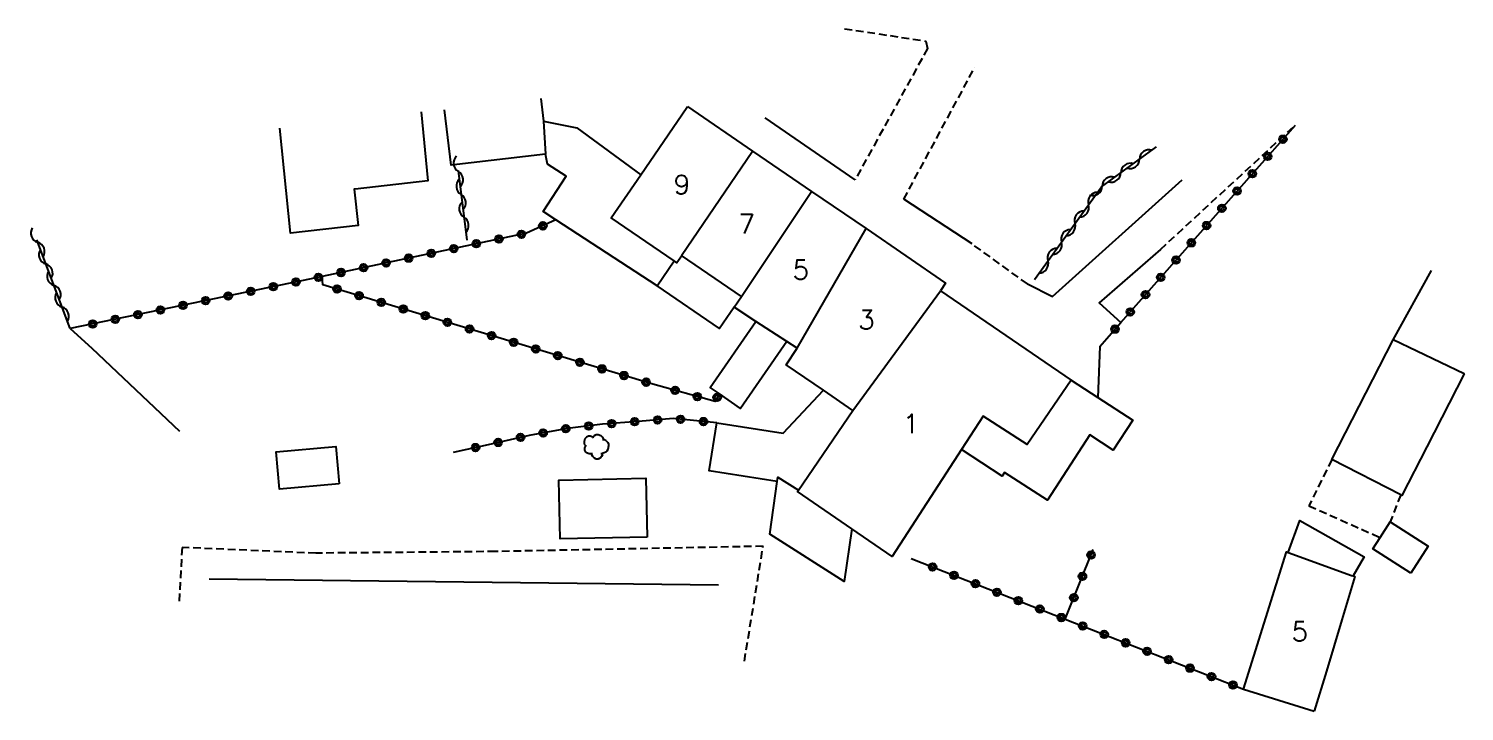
# Model space of a CAD drawing. Header units: millimetres. Extents: x 134000 to 134761, y 131146 to 132000.
# Drawn here: x 134485.1 to 134578.5, y 131384.6 to 131429.1 of the extents above; entities that cross this region are included whole.
import ezdxf
from ezdxf.enums import TextEntityAlignment as Align

# ---------------------------------------------------------------- set-up
doc = ezdxf.new("R2010")
doc.units = ezdxf.units.MM
doc.linetypes.add('DASHED', pattern=[0.75, 0.5, -0.25])
doc.layers.get('0').update_dxf_attribs({"linetype": 'CONTINUOUS'})
for name, color, linetype in [('W0017', 7, 'CONTINUOUS'), ('W0101', 7, 'CONTINUOUS'), ('W0104', 1, 'CONTINUOUS'), ('W0112', 1, 'DASHED'), ('W0300', 7, 'CONTINUOUS'), ('W0310', 3, 'CONTINUOUS'), ('W0323', 7, 'CONTINUOUS'), ('W0991', 7, 'CONTINUOUS'), ('W1102', 7, 'CONTINUOUS')]:
    doc.layers.add(name, color=color, linetype=linetype)
doc.styles.get("Standard").update_dxf_attribs({"font": 'romans.shx', "width": 0.85})

# ---------------------------------------------------------------- blocks, each defined once
blk = doc.blocks.new('T300')
for p, q in [((-0.8, 0.514), (-0.857, 0.343)), ((-0.857, 0.343), (-0.857, 0.171)), ((-0.857, 0.171), (-0.743, 0.057)), ((-0.686, 0.629), (-0.8, 0.514)), ((-0.8, -0.057), (-0.743, 0.057)), ((-0.743, 0.057), (-0.686, 0.114)), ((-0.571, 0.686), (-0.686, 0.629)), ((-0.457, 0.686), (-0.571, 0.686)), ((-0.286, 0.629), (-0.457, 0.686)), ((-0.286, 0.629), (-0.171, 0.743)), ((-0.229, 0.571), (-0.286, 0.629)), ((-0.171, 0.743), (-0.057, 0.8)), ((-0.057, 0.8), (0.057, 0.8)), ((0.057, 0.8), (0.229, 0.743)), ((0.229, 0.743), (0.343, 0.629)), ((0.343, 0.629), (0.4, 0.514)), ((0.457, 0.457), (0.343, 0.457)), ((0.4, 0.514), (0.4, 0.457)), ((0.571, 0.4), (0.457, 0.457)), ((0.571, 0.4), (0.686, 0.286)), ((0.686, 0.286), (0.743, 0.171)), ((0.743, 0.057), (0.686, -0.171)), ((0.743, 0.171), (0.743, 0.057)), ((-0.8, -0.171), (-0.8, -0.057)), ((-0.8, -0.229), (-0.8, -0.171)), ((-0.743, -0.343), (-0.8, -0.229)), ((-0.686, -0.4), (-0.743, -0.343)), ((-0.514, -0.457), (-0.686, -0.4)), ((-0.4, -0.457), (-0.514, -0.457)), ((-0.4, -0.457), (-0.343, -0.457)), ((-0.343, -0.457), (-0.343, -0.4)), ((-0.343, -0.514), (-0.343, -0.457)), ((-0.286, -0.629), (-0.343, -0.514)), ((-0.171, -0.743), (-0.286, -0.629)), ((-0.057, -0.8), (-0.171, -0.743)), ((0.057, -0.8), (-0.057, -0.8)), ((0.171, -0.743), (0.057, -0.8)), ((0.229, -0.686), (0.171, -0.743)), ((0.286, -0.457), (0.229, -0.457)), ((0.286, -0.629), (0.229, -0.686)), ((0.457, -0.4), (0.286, -0.457)), ((0.343, -0.514), (0.286, -0.629)), ((0.343, -0.514), (0.343, -0.457)), ((0.571, -0.343), (0.457, -0.4)), ((0.629, -0.286), (0.571, -0.343)), ((0.686, -0.171), (0.629, -0.286))]:
    blk.add_line(p, q)
blk = doc.blocks.new('t323o')
at = {"color": 0, "linetype": 'Continuous'}
for radius in [0.25, 0.15]:
    blk.add_circle((0, 0), radius, dxfattribs=at)
blk = doc.blocks.new('t310o')
at = {"color": 0, "linetype": 'Continuous'}
for centre, start, end in [((-0.5, 0.375), 216.8699, 323.1304), ((0.5, -0.375), 36.8699, 143.1303)]:
    blk.add_arc(centre, 0.625, start, end, dxfattribs=at)

msp = doc.modelspace()

# ---------------------------------------------------------------- linework, layer by layer
at = {"layer": 'W0017'}
for points in [[(134538.843, 131419.232), (134532.993, 131423.266)], [(134550.057, 131412.452), (134551.675, 131411.637), (134560.119, 131419.238)], [(134546.449, 131415.059), (134542.006, 131417.964)], [(134558.709, 131414.703), (134554.712, 131411.231), (134556.134, 131409.944)], [(134487.771, 131409.545), (134489.175, 131408.271), (134494.89, 131402.87)], [(134554.757, 131408.386), (134554.636, 131405.066)]]:
    msp.add_lwpolyline(points, dxfattribs=at)
at = {"layer": 'W0101'}
for points in [[(134510.603, 131423.658), (134511.055, 131419.159), (134506.313, 131418.623), (134506.248, 131418.616), (134506.515, 131416.251), (134502.104, 131415.753), (134501.419, 131422.588)], [(134527.563, 131414.291), (134527.246, 131413.828), (134527.07, 131413.948), (134522.976, 131416.751), (134524.895, 131419.553), (134527.902, 131423.946), (134527.939, 131424.003)], [(134527.939, 131424.003), (134532.174, 131421.103)], [(134532.174, 131421.103), (134532.239, 131421.059), (134536.017, 131418.473)], [(134536.017, 131418.473), (134539.555, 131416.051)], [(134539.555, 131416.051), (134544.73, 131412.508), (134544.406, 131412.007)], [(134531.449, 131411.631), (134527.558, 131414.295), (134527.563, 131414.291)], [(134578.477, 131406.609), (134578.477, 131406.609), (134573.855, 131408.825), (134576.337, 131413.324)], [(134535.075, 131408.275), (134534.392, 131408.717), (134532.382, 131410.016), (134530.969, 131410.93), (134531.449, 131411.631)], [(134544.406, 131412.007), (134552.903, 131406.19), (134550.038, 131402.006), (134547.175, 131403.857), (134545.76, 131401.668), (134541.264, 131394.715), (134538.627, 131396.52), (134535.094, 131398.939), (134535.16, 131399.036), (134538.702, 131404.21)], [(134538.702, 131404.21), (134536.777, 131405.528), (134534.366, 131407.178), (134535.075, 131408.275)], [(134564.112, 131386.081), (134566.902, 131395.025), (134567.024, 131394.981), (134571.149, 131393.482), (134571.25, 131393.446), (134571.348, 131393.41), (134570.502, 131390.589), (134569.502, 131387.255), (134568.717, 131384.639)]]:
    msp.add_lwpolyline(points, dxfattribs=at)
at = {"layer": 'W0104'}
for points in [[(134518.396, 131424.53), (134518.561, 131423.054), (134518.691, 131420.907), (134512.567, 131420.189), (134512.135, 131423.781)], [(134518.561, 131423.054), (134520.733, 131422.613), (134524.895, 131419.553)], [(134525.963, 131412.338), (134519.375, 131416.615), (134518.541, 131417.157), (134520.04, 131419.466), (134518.829, 131420.252), (134518.697, 131420.907)], [(134530.969, 131410.93), (134530.018, 131409.548), (134525.963, 131412.338), (134527.07, 131413.948)], [(134534.392, 131408.717), (134531.379, 131404.356), (134529.992, 131405.314), (134529.411, 131405.715), (134532.382, 131410.016)], [(134578.477, 131406.609), (134576.038, 131401.851), (134574.419, 131398.692), (134574.34, 131398.732), (134569.859, 131401.029), (134573.855, 131408.825)], [(134552.903, 131406.19), (134554.636, 131405.066), (134556.904, 131403.596), (134555.636, 131401.64), (134554.112, 131402.628), (134551.353, 131398.372), (134548.559, 131400.183), (134548.409, 131399.951), (134545.76, 131401.668)], [(134533.783, 131399.592), (134529.352, 131400.281), (134529.839, 131403.415), (134534.166, 131402.742), (134536.777, 131405.528)], [(134538.627, 131396.52), (134538.132, 131393.092), (134533.289, 131396.175), (134533.783, 131399.592), (134533.825, 131399.886), (134535.16, 131399.036)], [(134567.024, 131394.981), (134567.785, 131397.06), (134571.957, 131394.692), (134571.25, 131393.446)]]:
    msp.add_lwpolyline(points, dxfattribs=at)
for points in [[(134505.269, 131399.435), (134501.393, 131399.095), (134501.179, 131401.536), (134505.055, 131401.876)], [(134525.316, 131395.969), (134519.647, 131395.854), (134519.569, 131399.687), (134525.238, 131399.802)], [(134575.01, 131393.639), (134572.536, 131395.218), (134573.003, 131395.949), (134573.653, 131396.967), (134576.127, 131395.388)]]:
    msp.add_lwpolyline(points, close=True, dxfattribs=at)
at = {"layer": 'W0112'}
for points in [[(134538.159, 131429.064), (134543.455, 131428.261), (134543.56, 131427.777), (134538.843, 131419.232)], [(134542.006, 131417.964), (134546.615, 131426.52), (134546.615, 131426.52), (134546.615, 131426.52), (134546.615, 131426.52)], [(134558.709, 131414.703), (134567.49, 131422.794)], [(134550.057, 131412.452), (134546.449, 131415.059)], [(134569.859, 131401.029), (134568.366, 131398.011), (134573.003, 131395.949)], [(134574.34, 131398.732), (134573.653, 131396.967)], [(134531.642, 131387.905), (134532.858, 131395.378), (134515.434, 131395.035), (134503.767, 131394.931), (134495.053, 131395.299), (134494.867, 131391.774)]]:
    msp.add_lwpolyline(points, dxfattribs=at)
at = {"layer": 'W0300'}
msp.add_lwpolyline([(134496.817, 131393.256), (134529.952, 131392.879)], dxfattribs=at)
at = {"layer": 'W0310'}
for points in [[(134550.51, 131412.743), (134554.874, 131418.783), (134558.444, 131421.371)], [(134513.02, 131419.842), (134513.572, 131415.302)], [(134487.771, 131409.545), (134485.606, 131415.314)]]:
    msp.add_lwpolyline(points, dxfattribs=at)
at = {"layer": 'W0323'}
for points in [[(134554.757, 131408.386), (134556.134, 131409.944), (134567.49, 131422.794)], [(134519.375, 131416.615), (134517.465, 131415.759), (134504.173, 131412.937), (134502.833, 131412.653), (134487.771, 131409.545)], [(134525.689, 131405.925), (134504.22, 131412.4), (134504.173, 131412.937)], [(134529.992, 131405.314), (134529.737, 131404.799), (134525.689, 131405.925)], [(134529.839, 131403.415), (134527.031, 131403.689), (134524.724, 131403.503), (134522.417, 131403.316), (134520.122, 131403.046), (134517.633, 131402.59), (134515.16, 131402.033), (134512.686, 131401.476)], [(134542.486, 131394.583), (134552.513, 131390.641), (134564.112, 131386.081)], [(134552.513, 131390.641), (134554.338, 131395.164)]]:
    msp.add_lwpolyline(points, dxfattribs=at)
at = {"layer": 'W1102'}
for points in [[(134527.558, 131414.295), (134532.174, 131421.103)], [(134531.449, 131411.631), (134536.017, 131418.473)], [(134535.075, 131408.275), (134539.555, 131416.051)], [(134538.702, 131404.21), (134544.406, 131412.007)], [(134564.112, 131386.081), (134568.717, 131384.639)]]:
    msp.add_lwpolyline(points, dxfattribs=at)

# ---------------------------------------------------------------- block references
at = {"layer": 'W0300'}
msp.add_blockref('T300', (134522.062, 131401.853), dxfattribs=at)
at = {"layer": 'W0310'}
for p, rotation in [((134513.029, 131419.769), 276.9323322016296), ((134557.342, 131420.572), 35.93948183944833), ((134556.128, 131419.692), 35.93948183944833), ((134513.21, 131418.28), 276.9323322016296), ((134554.913, 131418.811), 35.93948183944833), ((134554.024, 131417.606), 54.15126549387026), ((134513.391, 131416.791), 276.9323322016296), ((134553.145, 131416.391), 54.15126549387026), ((134485.663, 131415.162), 110.5701931315676), ((134552.267, 131415.175), 54.15126549387026), ((134486.19, 131413.758), 110.5701931315676), ((134551.388, 131413.959), 54.15126549387026), ((134486.717, 131412.354), 110.5701931315676), ((134487.244, 131410.949), 110.5701931315676)]:
    msp.add_blockref('t310o', p, dxfattribs=dict(at, rotation=rotation))
at = {"layer": 'W0323'}
for p, rotation in [((134566.677, 131421.874), 48.5318288014805), ((134565.683, 131420.75), 48.5318288014805), ((134564.69, 131419.626), 48.5318288014805), ((134563.697, 131418.502), 48.5318288014805), ((134562.704, 131417.378), 48.5318288014805), ((134517.135, 131415.689), 191.9863819126647), ((134518.526, 131416.234), 204.1403738152709), ((134561.71, 131416.254), 48.5318288014805), ((134512.733, 131414.754), 191.9863819126647), ((134514.2, 131415.066), 191.9863819126647), ((134515.668, 131415.377), 191.9863819126647), ((134560.717, 131415.13), 48.5318288014805), ((134508.331, 131413.82), 191.9863819126647), ((134509.799, 131414.131), 191.9863819126647), ((134511.266, 131414.443), 191.9863819126647), ((134559.724, 131414.006), 48.5318288014805), ((134503.929, 131412.885), 191.9662128154968), ((134505.397, 131413.197), 191.9863819126647), ((134506.864, 131413.508), 191.9863819126647), ((134558.73, 131412.882), 48.5318288014805), ((134499.523, 131411.97), 191.6591768236606), ((134500.992, 131412.273), 191.6591768236606), ((134502.462, 131412.576), 191.6591768236606), ((134505.14, 131412.123), 163.2168122411874), ((134495.116, 131411.061), 191.6591768236606), ((134496.585, 131411.364), 191.6591768236606), ((134498.054, 131411.667), 191.6591768236606), ((134506.576, 131411.689), 163.2168122411874), ((134508.012, 131411.256), 163.2168122411874), ((134557.737, 131411.758), 48.5318288014805), ((134490.709, 131410.151), 191.6591768236606), ((134492.178, 131410.454), 191.6591768236606), ((134493.647, 131410.758), 191.6591768236606), ((134509.448, 131410.823), 163.2168122411874), ((134510.884, 131410.39), 163.2168122411874), ((134556.744, 131410.634), 48.5318288014805), ((134489.24, 131409.848), 191.6591768236606), ((134512.321, 131409.957), 163.2168122411874), ((134513.757, 131409.524), 163.2168122411874), ((134555.75, 131409.51), 48.52893328297605), ((134515.193, 131409.091), 163.2168122411874), ((134516.629, 131408.658), 163.2168122411874), ((134518.065, 131408.224), 163.2168122411874), ((134519.501, 131407.791), 163.2168122411874), ((134520.937, 131407.358), 163.2168122411874), ((134522.373, 131406.925), 163.2168122411874), ((134523.809, 131406.492), 163.2168122411874), ((134525.246, 131406.059), 163.2168122411874), ((134527.134, 131405.523), 164.4554507308578), ((134528.579, 131405.121), 164.4554507308578), ((134529.869, 131405.066), 243.6578884743215), ((134525.993, 131403.605), 184.6094553584925), ((134527.488, 131403.644), 174.4268162416195), ((134518.547, 131402.757), 190.381805159357), ((134520.022, 131403.028), 190.381805159357), ((134521.511, 131403.209), 186.7098368075462), ((134523.003, 131403.363), 184.6341297263932), ((134524.498, 131403.485), 184.6341297263932), ((134528.981, 131403.499), 174.4268162416195), ((134514.149, 131401.805), 192.6880983880083), ((134515.613, 131402.135), 192.6930628420729), ((134517.076, 131402.465), 192.6930628420729), ((134554.197, 131394.814), 68.02625649772125), ((134543.882, 131394.034), 338.5382984919828), ((134545.278, 131393.485), 338.5382984919828), ((134553.636, 131393.423), 68.02625649772125), ((134546.674, 131392.937), 338.5382984919828), ((134548.07, 131392.388), 338.5382984919828), ((134549.466, 131391.839), 338.5382984919828), ((134553.074, 131392.032), 68.02625649772125), ((134550.862, 131391.29), 338.5382984919828), ((134552.258, 131390.741), 338.5382984919828), ((134553.654, 131390.192), 338.5383573756527), ((134555.05, 131389.644), 338.5383573756527), ((134556.446, 131389.095), 338.5383573756527), ((134557.842, 131388.546), 338.5383573756527), ((134559.238, 131387.997), 338.5383573756527), ((134560.634, 131387.448), 338.5383573756527), ((134562.03, 131386.9), 338.5383573756527), ((134563.426, 131386.351), 338.5383573756527)]:
    msp.add_blockref('t323o', p, dxfattribs=dict(at, rotation=rotation))

# ---------------------------------------------------------------- texts
at = {"layer": 'W0991'}
for s, p in [('9', (134527.575, 131418.916)), ('7', (134531.787, 131416.367)), ('5', (134535.313, 131413.374)), ('3', (134539.589, 131410.131)), ('1', (134542.488, 131403.361)), ('5', (134567.778, 131389.832))]:
    msp.add_text(s, height=1.25, dxfattribs=at).set_placement(p, align=Align.MIDDLE_CENTER)

doc.saveas('drawing.dxf')
